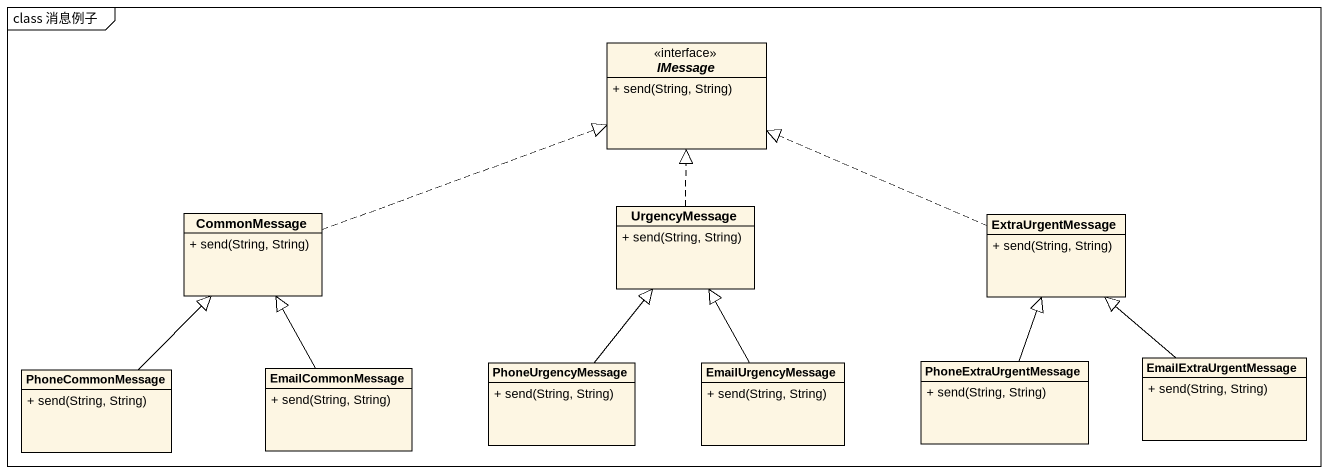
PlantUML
@startuml
mainframe class 消息例子
hide circle
hide empty members
skinparam classAttributeIconSize 0
interface IMessage {
  + send(String, String)
}
class CommonMessage {
  + send(String, String)
}
class UrgencyMessage {
  + send(String, String)
}
class ExtraUrgentMessage {
  + send(String, String)
}
class PhoneCommonMessage {
  + send(String, String)
}
class EmailCommonMessage {
  + send(String, String)
}
class PhoneUrgencyMessage {
  + send(String, String)
}
class EmailUrgencyMessage {
  + send(String, String)
}
class PhoneExtraUrgentMessage {
  + send(String, String)
}
class EmailExtraUrgentMessage {
  + send(String, String)
}
CommonMessage .right.|> IMessage
UrgencyMessage .up.|> IMessage
ExtraUrgentMessage .left.|> IMessage
PhoneCommonMessage -up-|> CommonMessage
EmailCommonMessage -up-|> CommonMessage
PhoneUrgencyMessage -up-|> UrgencyMessage
EmailUrgencyMessage -up-|> UrgencyMessage
PhoneExtraUrgentMessage -up-|> ExtraUrgentMessage
EmailExtraUrgentMessage -up-|> ExtraUrgentMessage
@enduml
